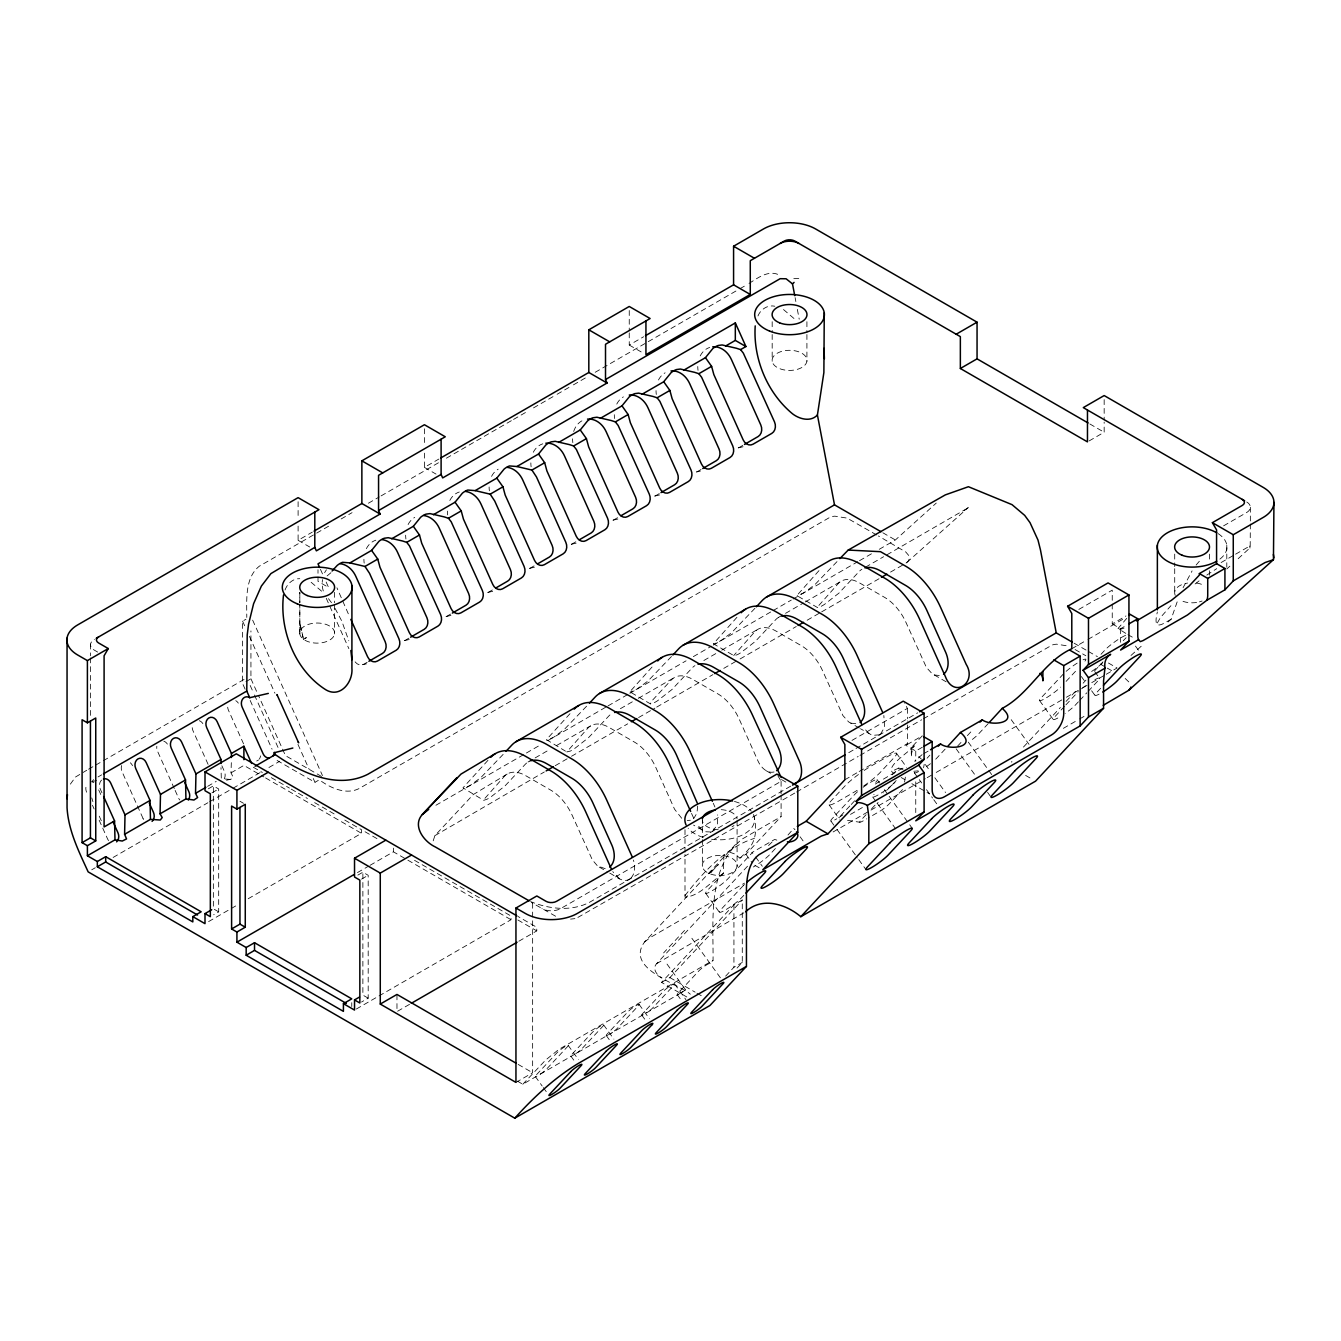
<?xml version="1.0" encoding="UTF-8"?>
<svg xmlns="http://www.w3.org/2000/svg" width="1341" height="1341" viewBox="0 0 1341 1341"><rect width="100%" height="100%" fill="white"/><g stroke="black" fill="none" stroke-linecap="round" stroke-linejoin="round"><path stroke-width="0.75" stroke-dasharray="5 3.75" d="M299.831 632.198L299.814 604.623L299.831 633.958M299.814 602.595L299.831 592.487M1011.751 762.258L1011.818 761.286M904.538 782.054L905.577 775.986M226.528 780.244L231.255 779.071L233.099 777.059L231.004 772.852L231.423 759.559M1250.348 523.979L1250.181 547.664L1236.067 560.622M1168.061 622.006L1171.146 619.207L1177.348 601.338M723.956 854.971L723.352 873.343L707.176 890.692A14.751 2.095 -35.8 0 0 711.618 891.078A14.751 2.095 -35.8 0 0 728.046 878.64L750.491 854.586A14.751 2.095 -35.8 0 0 752.016 852.524L774.662 839.449L776.925 840.153M285.046 589.973C287.259 583.821 292.874 578.407 299.764 578.692M685 895.654C702.114 873.041 727.107 846.422 754.447 838.393M1157.35 622.945L1160.485 617.463L1170.928 605.696M1183.064 587.777L1192.082 570.914M517.391 1081.131L522.789 1084.249L678.563 994.318A7.376 1.039 -35.8 0 1 677.959 993.279L698.912 970.834A7.376 1.039 -35.8 0 1 705.148 965.822A7.376 1.039 -35.8 0 1 710.043 963.441L713.06 960.29C713.429 920.932 707.21 867.074 742.277 838.997L781.099 816.585L781.099 795.833M678.563 994.284L685.553 989.775L666.997 964.045M923.58 767.739L924.2 764.303M757.967 315.973C760.582 309.369 767.655 304.658 774.813 306.234M70.369 784.133L75.532 777.009L86.729 770.27M330.942 572.708L326.466 576.462M922.088 754.631L914.612 761.219M92.294 781.166L93.619 779.59M1196.122 565.064L1201.1 559.163M507.133 774.075L473.239 794.593L434.886 835.644L433.009 841.41M735.455 844.562L644.602 941.935C624.655 968.99 678.596 983.556 690.347 994.217M747.524 866.219L656.621 963.659C651.894 968.47 656.906 975.494 661.884 977.773M684.547 930.453L663.611 952.898M630.907 878.104C635.45 873.36 635.198 865.917 633.438 860.034M487.956 760.347L462.963 787.837L483.732 800.342L487.018 799.219A12.136 1.727 -35.8 0 0 490.638 797.124L505.037 785.893L525.337 764.219A36.894 21.288 60 0 1 531.137 760.665M503.143 754.396L481.033 777.394L470.272 785.357L463.349 788.575M569.992 713.697L546.424 739.645L565.5 751.161M586.604 706.204L564.494 729.219L553.732 737.181L546.81 740.383M652.044 667.03L629.851 691.805L650.419 703.891L654.106 702.768A12.136 1.727 -35.8 0 0 657.576 700.756L671.958 689.525L692.258 667.835A36.894 21.288 60 0 1 694.923 665.656M671.489 656.503L647.954 681.027L636.204 689.592L630.035 692.124M736.93 617.313L713.362 643.781L734.114 655.766L737.416 654.659A12.136 1.727 -35.8 0 0 741.037 652.564L755.419 641.333L775.735 619.643A36.894 21.288 60 0 1 781.518 616.106M754.949 608.311L731.432 632.835L720.653 640.797L714.082 643.998M818.965 570.646L796.822 595.605L817.574 607.59L820.876 606.467A12.136 1.727 -35.8 0 0 824.497 604.389L838.896 593.141L859.195 571.467A36.894 21.288 60 0 1 861.844 569.288M836.985 561.644L814.892 584.642L804.131 592.621L797.208 595.823M522.789 1084.249L545.703 1059.977L558.929 1049.349L713.06 960.29M729.638 852.155L734.449 853.882L739.93 858.123A14.751 2.095 -35.8 0 1 745.948 854.251L781.099 816.585M768.544 845.551L774.662 839.449M775.383 848.535L769.784 854.552A14.751 2.095 -35.8 0 1 753.357 866.99M788.005 835.007L793.738 828.42L794.995 829.727M743.3 885.58L720.855 909.634A14.751 2.095 -35.8 0 0 725.313 910.019A14.751 2.095 -35.8 0 0 741.724 897.582L744.523 894.581M686.793 996.983L661.549 982.4L733.929 904.84L742.277 900.012L742.277 962.436L736.762 968.353M661.549 982.4L669.897 977.589L742.277 900.012M922.323 747.255L915.752 751.061L905.846 745.328L907.404 743.652L907.404 720.838M849.876 805.924L841.628 814.775A23.602 3.353 -35.8 0 0 839.349 817.708M851.267 804.449L855.39 800.024M911.293 747.591L914.21 745.914A17.517 10.108 -60 0 0 911.293 756.793L911.293 747.591L922.256 735.857L905.846 745.328M892.335 774.78L898.822 768.058L903.365 769.617M896.174 780.563L890.659 786.463A23.602 3.353 -35.8 0 1 883.635 792.883M866.102 814.691L860.604 820.591A8.851 1.257 -35.8 0 0 863.269 820.826L866.755 818.815M871.616 808.791L874.366 805.84A8.851 1.257 -35.8 0 1 875.975 804.315M927.067 758.201L929.866 755.184M725.649 976.131L733.929 967.263L742.277 962.436M902.543 789.581L888.781 804.332A8.851 1.257 -35.8 0 1 878.925 811.791L868.482 817.809M945.12 749.15L936.705 758.168A14.751 2.095 -35.8 0 1 935.515 759.375M957.575 746.132L961.782 741.623M967.381 735.606L972.996 729.588M988.25 723.553L978.444 734.08A14.751 2.095 -35.8 0 1 970.13 741.137M1063.48 673.886L1041.035 697.94A14.751 2.095 -35.8 0 0 1044.589 698.829A14.751 2.095 -35.8 0 0 1060.697 687.095M1066.112 681.379L1077.326 669.36M1126.742 618.352L1118.042 628.493L1126.256 633.673M1100.995 654.307L1105.202 649.798A14.751 2.095 -35.8 0 1 1115.611 641.233A14.751 2.095 -35.8 0 1 1126.038 635.198M1023.451 747.071L1060.379 707.512M1066.061 701.427L1077.426 689.257M1083.109 683.172L1085.942 680.122M1094.457 671.003L1102.989 661.867M1123.272 640.747L1126.071 637.746M1064.519 706.372L1054.713 716.882A14.751 2.095 -35.8 0 0 1061.049 716.144M1065.927 704.863L1077.141 692.844A14.751 2.095 -35.8 0 1 1078.348 691.621M1078.382 701.829L1075.583 704.846A14.751 2.095 -35.8 0 1 1065.173 713.412M1079.79 700.337L1086.797 692.811M1088.205 691.319L1098.011 680.792A14.751 2.095 -35.8 0 0 1091.658 681.546M1100.643 688.285L1096.435 692.794A14.751 2.095 -35.8 0 0 1100.894 693.18M739.93 858.123C753.24 846.439 758.034 836.901 754.447 817.943M709.071 873.444L711.786 871.667L708.869 873.36A17.433 10.058 0 0 1 713.01 856.195A17.433 10.058 0 0 1 737.047 866.554A17.433 10.058 0 0 1 709.724 873.712L718.206 864.744M906.08 563.052L907.773 561.561A13.946 8.046 0 0 0 909.148 559.063L908.729 555.476L905.778 552.006L878.405 535.981M708.869 873.36L718.458 864.526M434.886 835.644L544.329 771.963M644.602 941.935L650.435 937.426L744.49 883.132M656.621 963.659L743.836 912.819M879.243 549.307L895.369 539.987L936.253 503.076M907.002 562.332L968.252 507.585L964.062 510.703L965.151 509.831M1130.999 655.464L1143.353 644.3M1226.764 569.003L1229.865 566.204M880.484 734.248L884.591 727.157L883.836 715.474M723.352 873.343C711.451 881.255 699.616 896.224 685 897.163L685 854.435M914.21 745.914C908.41 752.737 883.015 767.907 894.045 773.405M1195.116 583.972L1201.1 579.312M685.553 989.775L685.251 990.01A7.376 1.056 -35.8 0 1 682.167 992.223M1206.816 575.105L1216.723 568.651M875.371 784.049L881.657 780.127M540.289 1074.141L540.641 1073.906A7.376 1.056 -35.8 0 0 546.508 1069.163L567.444 1046.718A7.376 1.039 -35.8 0 0 565.231 1046.533A7.376 1.039 -35.8 0 0 557.018 1052.752L536.065 1075.197A7.376 1.056 -35.8 0 0 536.45 1076.32L536.668 1076.236M630.086 878.808C623.179 883.87 615.335 875.74 609.501 873.008M712.674 831.219L717.334 824.816L717.67 814.859M966.962 508.507L885.429 555.677M1171.146 619.207C1162.261 624.202 1152.439 632.03 1157.367 611.932M629.247 332.87L629.247 345.039L643.646 336.742M298.104 526.091L298.104 540.306L312.285 532.126M424.426 453.157L424.426 467.389L438.876 459.041M328.579 526.225L259.282 566.22C244.481 578.088 246.861 600.701 246.778 617.413M341.167 518.95L352.046 512.664M368.389 503.227L379.268 496.941M381.079 495.902L439.144 462.377M446.402 458.186L511.726 420.471M513.536 419.431L526.242 412.089M533.5 407.899L555.275 395.344M557.085 394.288L571.601 385.906M573.412 384.867L586.118 377.525M595.186 372.295L738.187 289.723M739.997 288.684L747.222 284.51M749.016 283.471C757.933 277.838 769.097 269.172 780.009 275.425M245.118 689.207L242.604 683.592L242.604 621.168L245.939 619.24M303.552 639.339L306.469 637.645L302.915 638.852A17.433 10.058 0 0 1 315.319 623.079A17.433 10.058 0 0 1 333.272 636.958A17.433 10.058 0 0 1 303.552 639.339L299.848 623.213M88.54 769.231L93.937 766.113M95.747 765.074L244.967 678.915M245.939 681.664L250.935 678.764L250.935 630.907M98.027 776.942L101.665 774.847M367.166 662.27L363.746 664.231A8.851 7.124 77 0 1 353.907 659.856M408.904 638.165L405.485 640.143A8.851 7.124 77 0 1 401.864 640.881M450.626 614.077L447.207 616.039A8.851 7.124 77 0 1 443.603 616.776M492.365 589.973L488.945 591.951A8.851 7.124 77 0 1 486.582 592.705M534.087 565.885L530.684 567.863A8.851 7.124 77 0 1 528.32 568.618M575.825 541.798L572.406 543.759A8.851 7.124 77 0 1 570.059 544.513M617.564 517.693L614.144 519.671A8.851 7.124 77 0 1 611.781 520.425M659.286 493.605L655.866 495.583A8.851 7.124 77 0 1 652.262 496.321M701.025 469.518L697.605 471.479A8.851 7.124 77 0 1 694.001 472.216M742.746 445.413L739.344 447.391A8.851 7.124 77 0 1 735.723 448.129M207.604 786.362L216.236 781.384M231.004 772.852L243.894 765.409L263.808 776.908M208.358 788.793L213.353 785.893L218.684 788.961L218.684 911.863L213.672 914.746M211.995 792.816L218.684 788.961M91.724 869.806L95.295 867.744M113.113 857.452L207.872 802.756M209.665 801.717L231.222 789.262M233.016 788.24L261.746 771.645M268.921 767.505L279.699 761.269M277.118 760.464L314.984 782.306L318.32 780.378M208.609 921.585L237.391 904.974M248.186 898.738L361.5 833.314L361.5 829.71L341.67 818.261M435.909 805.254L524.599 754.061M526.41 753.005L540.926 744.624M548.184 740.433L606.249 706.908M608.06 705.869L628.024 694.353M629.834 693.297L686.072 660.828M693.331 656.637L711.484 646.161M713.295 645.105L771.36 611.597M773.17 610.541L791.307 600.064M793.134 599.025L857.737 561.711M859.531 560.672L872.069 553.447M528.002 762.04L533.366 758.939M535.143 757.9L549.458 749.653M556.616 745.512L590.593 725.9M620.397 708.685L636.506 699.399M638.282 698.359L674.054 677.708M703.857 660.493L719.966 651.206M721.743 650.167L757.514 629.516M778.383 617.48L783.747 614.379M785.541 613.34L803.427 603.014M805.22 601.992L840.991 581.34M865.481 567.193L883.618 556.716M1089.143 440.921L1104.163 432.238L1104.163 422.063M357.444 872.589L368.239 866.37M370.032 865.331L393.416 851.82L406.072 859.128M357.863 875.103L362.875 872.22L368.188 875.287L368.188 998.173L361.517 1002.029M555.208 765.694L569.707 757.313M571.517 756.274L627.705 723.838M638.584 717.552L654.894 708.132M656.704 707.093L712.909 674.64M723.771 668.371L738.271 659.99M740.098 658.951L796.286 626.515M807.148 620.229L819.837 612.904M821.647 611.865L879.662 578.373M890.541 572.087L903.214 564.762M361.517 879.143L368.188 875.287M356.32 1009.035L511.022 919.725L511.022 916.02L413.313 859.615M777.964 775.903L781.099 781.317L560.706 908.561A13.276 7.66 0 0 1 541.932 908.561M851.988 740.4L907.404 708.4L904.287 702.969M1078.835 609.417L1112.242 590.141L1112.242 602.059M1223.595 525.84L1246.46 512.648A13.276 7.66 0 0 0 1246.46 501.802M409.508 1004.359L396.97 1011.6L396.97 994.435M518.833 941.231L536.769 930.889L536.769 927.302L517.877 916.406M790.687 786.161L589.554 902.292C571.383 911.746 548.989 909.114 530.617 901.588M848.752 752.653L854.2 749.502M856.011 748.462L917.697 712.842M794.76 793.067L576.261 918.35M796.571 792.011L858.19 756.441M860 755.385L921.636 719.815M923.446 718.759L1052.266 644.971A13.946 8.046 0 0 1 1056.591 644.183L1068.794 646.127M1112.242 604.037L1112.242 623.9L1125.987 615.955M844.864 779.758L857.368 772.55M859.162 771.511L907.404 743.652M1071.794 648.742L1086.21 640.428M1088.004 639.389L1125.82 617.547M1221.115 562.55L1233.787 555.224M1235.597 554.185L1247.801 547.178L1250.348 547.027M1112.242 623.9L1120.59 628.711L1125.736 625.744M898.822 768.058L890.944 771.611M923.765 753.659L928.81 750.742M883.401 779.121L897.313 771.092A23.602 3.353 -35.8 0 1 905.795 767.287M850.479 814.389L864.392 806.36M833.113 831.956L925.357 778.702M927.167 777.663L934.409 773.472M936.219 772.433L1064.637 698.292M1066.447 697.253L1080.913 688.888M1082.723 687.849L1089.965 683.675M1091.775 682.619L1104.431 675.311M1106.241 674.272L1117.087 668.002L1108.135 662.84M1063.346 728.347L1077.846 719.983M1079.656 718.927L1086.897 714.753M515.95 1082.405L532.645 1072.766L532.645 903.197M1124.076 628.057L1119.467 629.75M879.595 734.834L872.287 735.354L860.503 728.75M774.025 771.997C766.801 773.757 760.682 767.018 758.017 761.018L739.142 718.994A36.894 21.288 60 0 0 717.77 693.817L692.761 679.384A36.894 21.288 60 0 0 671.405 679.887L651.508 701.259L650.419 703.891M738.204 447.894L744.054 446.536M696.465 471.998L700.371 471.093M654.726 496.086L662.538 494.276M613.005 520.174L620.816 518.364M571.266 544.278L577.133 542.921M529.544 568.366L537.355 566.556M487.806 592.454L493.672 591.096M446.067 616.558L451.934 615.201M404.345 640.646L410.195 639.288M362.606 664.734L366.512 663.829M91.724 781.652L97.575 780.294M690.364 820.239L687.195 820.474M710.747 832.007L705.366 831.722L693.582 825.117M230.082 779.423L222.673 778.803M918.183 770.857L913.841 771.259M574.92 918.635L570.596 919.105M798.8 278.542L792.816 278.677M605.244 868.7L597.382 865.8L592.353 859.866L572.205 815.362A36.894 21.288 60 0 0 550.849 790.184L525.84 775.752A36.894 21.288 60 0 0 504.467 776.255L483.347 800.108M847.529 820.357L859.899 822.251M934.275 674.959L940.762 675.68A12.136 9.756 77 0 0 941.751 675.344M850.797 723.134L857.301 723.872A12.136 9.756 77 0 0 858.29 723.537M555.61 916.238L531.556 902.543M1089.847 423.974L1104.163 432.238M629.247 345.039L644.267 353.722M1127.949 634.645L1134.754 638.567M882.831 532.763L895.369 539.987M1074.124 643.194L1086.663 650.435M1088.456 651.475L1097.407 656.637M876.612 534.942L847.076 518.112L834.856 516.168A13.93 8.046 0 0 0 830.532 516.955L359.137 788.542C346.38 794.995 331.328 788.357 320.667 780.78M1075.08 649.53L1085.824 655.732M1100.14 663.996L1105.504 667.097M1107.297 668.12L1112.661 671.221M946.159 681.815L932.079 673.685L926.38 667.382L906.063 622.626A36.894 21.288 60 0 0 884.708 597.432L859.698 583A36.894 21.288 60 0 0 838.326 583.503L817.189 607.356M1025.614 775.416L1032.235 779.238M424.426 467.389L436.043 474.094M859.296 728.046L848.618 721.877L842.902 715.558L822.603 670.802A36.894 21.288 60 0 0 801.231 645.624L776.238 631.192A36.894 21.288 60 0 0 754.866 631.695L733.728 655.548M901.186 777.512L904.991 779.708M911.88 783.697L929.715 793.989M766.231 770.757L771.326 773.69M781.518 779.574L786.614 782.524M298.104 540.306L309.721 547.011M754.815 865.263L761.168 868.918M599.31 867.124L607.808 872.036M321.522 776.456L285.465 755.637L258.528 695.644M669.897 977.589L695.141 992.156M696.934 993.195L702.349 996.313M97.642 652.061L94.406 650.201A13.276 7.66 0 0 1 94.406 639.355M253.348 767.253L262.35 772.466M271.368 777.663L289.405 788.072M291.198 789.111L296.612 792.229M298.406 793.269L307.424 798.482M314.632 802.639L334.462 814.088M365.054 831.755L377.458 838.913M517.877 919.993L536.769 930.889M265.619 777.948L361.5 833.314M407.882 860.184L511.022 919.725M239.955 801.248L243.492 803.293M518.162 1064.402L532.645 1072.766M218.684 911.863L213.353 908.779L213.353 785.893M368.188 998.173L362.875 995.106L362.875 872.22M783.496 309.553L796.168 320.348M311.129 582.279L323.818 593.057M1125.183 678.462L1130.446 683.491M619.693 878.891L612.736 871.633M869.002 733.644L863.286 727.325M702.064 830.012L696.365 823.709M681.697 818.261L674.557 809.21L655.682 767.186A36.894 21.288 60 0 0 634.31 742.009L609.3 727.56A36.894 21.288 60 0 0 587.928 728.079L566.807 751.932L570.495 751.027A12.136 1.727 -35.8 0 0 574.116 748.949L588.498 737.701L608.797 716.027A36.894 21.288 60 0 1 611.462 713.848M918.736 756.559L921.435 759.19M752.016 852.507L752.837 853.479M328.495 598.673L331.914 603.249M1135.458 646.094L1140.018 652.396M1094.859 671.757L1099.419 678.077M1081.366 676.551L1085.925 682.871M1091.624 690.766L1095.027 695.51M1039.627 700.656L1053.305 719.597M1011.215 719.681L1029.016 744.356M968.286 742.126L992.022 775.031M956.167 748.831L975.494 775.634M987.579 792.38L991.2 797.392M925.374 764.571L930.118 771.159M934.861 777.746L945.556 792.548M914.428 772.936L918.065 777.948M919.272 779.624L921.686 782.976M926.514 789.681L932.565 798.046M933.772 799.722L937.393 804.751M896.425 753.156L906.667 767.37M877.081 779.59L879.512 782.943M884.339 789.648L887.96 794.66M889.167 796.336L908.494 823.139M909.718 824.799L912.131 828.151M872.706 797.023L876.327 802.052M877.534 803.728L895.654 828.839M829.124 804.902L839.382 819.116M830.967 821.111L835.795 827.816M837.019 829.492L857.553 857.955M858.76 859.631L866.001 869.672M800.124 836.801L803.712 841.762M755.637 857.016L762.308 866.252M745.948 854.251L752.016 862.649M705.768 893.408L719.447 912.349M720.385 977.79L691.52 937.761M674.573 983.925L685.955 999.716M677.255 994.636L681.815 1000.939M639.104 1004.409L649.346 1018.624M641.786 1015.103L646.345 1021.423M603.618 1024.876L613.876 1039.091M606.316 1035.587L609.736 1040.331M568.148 1045.36L578.407 1059.574M570.847 1056.071L575.406 1062.39M535.327 1076.521L542.166 1086.009M543.306 1087.585L546.726 1092.312M335.066 608.395L341.838 621.151L348.777 640.78M713.244 803.225L714.937 807.031M691.52 813.384L694.085 819.083M348.308 613.792L336.926 587.794M320.449 569.322L322.896 574.769M326.148 582.028L328.595 587.459L318.001 581.34L318.001 569.69M326.249 598.304L348.878 648.658M252.644 620.129L322.477 775.601M242.604 621.168L245.152 626.85M249.409 636.321L274.955 693.213M297.953 744.389L309.017 769.047M313.274 778.518L314.984 782.306M250.935 678.764L257.673 693.766M250.18 685.469L253.6 693.079M254.455 694.973L278.341 748.161M250.18 700.455L272.072 749.2M243.559 743.853L228.473 710.277A7.376 5.934 76.9 0 1 227.769 705.299M221.868 765.778L224.383 771.377A7.376 5.934 77 0 1 223.763 779.607M208.09 764.336L193.003 730.761A7.376 5.934 76.9 0 1 192.299 725.783M174.296 788.542L157.534 751.245A7.376 5.934 77 0 1 156.83 746.25M175.135 790.419L178.47 797.878A7.376 5.934 77 0 0 179.811 799.974M143.001 818.345L122.065 771.729A7.376 5.934 77 0 1 121.629 765.543M101.95 792.782L100.257 789.044A7.376 5.934 77 0 1 102.486 779.372M98.698 789.916L102.05 797.375M99.251 816.166L102.486 823.357M92.462 805.254L94.121 808.992M99.15 820.172L107.531 838.829A7.376 5.934 77 0 0 108.872 840.924M303.401 639.221L299.814 622.827M91.758 797.895L92.915 801.65M221.299 778.098L220.997 767.622M795.112 297.618L795.85 301.541M797.342 309.402L799.219 319.208M1249.695 546.038L1250.013 548.033M299.831 592.303L299.831 602.763M1250.348 507.233L1250.348 521.884M1226.797 545.234L1226.797 567.193M1209.431 554.101L1209.431 562.432M1209.431 570.746L1209.431 575.239M1174.716 554.101L1174.716 566.589M1174.716 568.668L1174.716 593.644M1120.59 628.711L1120.59 642.305M1104.163 399.635L1104.163 420.018M915.752 751.061L915.752 761.319M915.752 781.837L915.752 812.612M907.404 708.4L907.404 718.759M806.913 321.706L806.913 332.434M806.913 334.512L806.913 361.232A17.433 10.058 0 0 1 779.557 368.607A17.433 10.058 0 0 1 782.189 351.241A17.433 10.058 0 0 1 806.913 361.232M781.099 781.317L781.099 793.771M772.181 321.706L772.181 332.434M772.181 334.512L772.181 361.232M737.081 820.575L737.081 866.353M733.929 904.84L733.929 967.263M702.366 818.815L702.366 837.555M702.366 839.634L702.366 866.353M697.672 806.092L696.951 813.048L693.984 818.161A12.136 9.756 77 0 1 692.291 819.452M685 829.693L685 853.379M629.247 310.525L629.247 330.841M424.426 428.785L424.426 445.044M393.416 848.132L393.416 851.82M351.761 1002.682L351.761 1006.538M334.546 592.336L334.546 602.746M334.546 604.825L334.546 633.958M298.104 501.718L298.104 517.961M90.568 644.099L90.568 655.816M90.568 657.895L90.568 718.055M323.265 590.962A22.127 17.802 77 0 1 322.477 579.614M324.623 572.741A22.127 17.802 77 0 1 326.433 569.841M364.182 563.103A22.127 17.802 77 0 1 363.914 559.281M366.361 548.653A22.127 17.802 77 0 1 375.832 540.188M698.041 370.351A22.127 17.802 77 0 1 697.773 366.529M700.22 355.901A22.127 17.802 77 0 1 709.691 347.436M656.302 394.438A22.127 17.802 77 0 1 656.034 390.617M658.481 379.989A22.127 17.802 77 0 1 665.102 372.798M614.58 418.526A22.127 17.802 77 0 1 614.312 414.704M616.759 404.094A22.127 17.802 77 0 1 623.381 396.886M572.842 442.631A22.127 17.802 77 0 1 572.573 438.809M573.68 431.467A22.127 17.802 77 0 1 584.492 419.716M531.12 466.718A22.127 17.802 77 0 1 530.852 462.896M533.282 452.269A22.127 17.802 77 0 1 542.77 443.821M489.381 490.823A22.127 17.802 77 0 1 489.113 486.984M491.56 476.373A22.127 17.802 77 0 1 498.181 469.182M447.643 514.91A22.127 17.802 77 0 1 447.374 511.089M449.822 500.461A22.127 17.802 77 0 1 459.293 491.996M405.921 538.998A22.127 17.802 77 0 1 405.653 535.176M408.1 524.566A22.127 17.802 77 0 1 414.721 517.358M753.391 814.49A34.849 20.115 0 0 1 710.696 839.131M703.187 837.404A34.849 20.115 0 0 1 688.134 828.202M734.449 801.465A34.849 20.115 0 0 1 751.312 811.188M733.996 825.469A17.433 10.058 0 0 1 732.035 826.81M718.206 829.727A17.433 10.058 0 0 1 702.366 820.575M721.24 809.679A17.433 10.058 0 0 1 737.081 818.815M1218.114 533.601A34.849 20.115 0 0 1 1218.114 560.37M575.758 1053.674A7.376 1.056 -35.8 0 0 581.977 1048.679L602.914 1026.234A7.376 1.039 -35.8 0 0 600.701 1026.033A7.376 1.039 -35.8 0 0 592.504 1032.252L571.551 1054.713A7.376 1.056 -35.8 0 0 572.138 1055.753M607.624 1035.269A7.376 1.039 -35.8 0 1 607.004 1034.229L627.957 1011.785A7.376 1.056 -35.8 0 1 636.154 1005.566A7.376 1.056 -35.8 0 1 638.4 1005.75L617.447 1028.212A7.376 1.056 -35.8 0 1 611.228 1033.19M643.093 1014.785A7.376 1.039 -35.8 0 1 642.473 1013.762L663.426 991.301A7.376 1.039 -35.8 0 1 671.64 985.082A7.376 1.039 -35.8 0 1 673.869 985.283L652.916 1007.728A7.376 1.039 -35.8 0 1 646.714 1012.706M130.295 762.778A7.376 5.934 77 0 1 132.491 765.694M86.595 792.196A7.376 5.934 77 0 1 87.215 783.965M91.825 781.92A7.376 5.934 77 0 1 93.887 782.608M143.604 819.468A7.376 5.934 77 0 1 143.001 818.362M163.803 741.187A7.376 5.934 77 0 1 167.374 744.104M260.556 755.871A7.376 5.934 77 0 1 259.232 759.14M258.495 759.945A7.376 5.934 77 0 1 256.684 760.984M199.289 720.72A7.376 5.934 76.9 0 1 202.843 723.62M235.765 700.689A7.376 5.934 76.9 0 1 238.312 703.153M743.3 885.58A14.751 2.095 -35.8 0 1 744.423 884.44M1081.55 688.821A14.751 2.095 -35.8 0 1 1085.456 685.771M863.135 787.284A14.751 2.095 -35.8 0 1 875.086 779.976A14.751 2.095 -35.8 0 1 875.673 782.323M857.502 791.793A14.751 2.095 -35.8 0 0 854.82 794.341L832.375 818.412A14.751 2.095 -35.8 0 0 836.818 818.798M863.772 785.96A23.602 3.353 -35.8 0 0 880.4 772.248L894.162 757.497A23.602 3.353 -35.8 0 0 887.055 756.877L871.399 765.912A23.602 3.353 -35.8 0 0 861.777 772.098M857.184 790.318A23.602 3.353 -35.8 0 1 854.133 792.145L838.494 801.18A23.602 3.353 -35.8 0 1 831.37 800.56L845.132 785.809A23.602 3.353 -35.8 0 1 858.424 774.511M842.835 814.926A14.751 2.095 -35.8 0 1 838.728 817.658M894.983 782.256A14.751 2.095 -35.8 0 1 893.777 783.462M892.301 784.82A14.751 2.095 -35.8 0 1 876.846 795.649A14.751 2.095 -35.8 0 1 874.097 794.308M1083.092 659.789A14.751 2.095 -35.8 0 1 1084.333 661.834M1066.162 671.321A14.751 2.095 -35.8 0 1 1077.98 662.605M930.419 763.7A14.751 2.095 -35.8 0 1 926.313 766.734M918.568 771.561A14.751 2.095 -35.8 0 1 914.964 771.243M1102.436 663.007A14.751 2.095 -35.8 0 1 1091.138 671.791M1202.072 601.003A17.433 10.058 0 0 1 1199.441 601.874M1196.591 602.478A17.433 10.058 0 0 1 1179.762 599.88M1175.252 595.37A17.433 10.058 0 0 1 1187.573 583.05M1196.591 583.05A17.433 10.058 0 0 1 1204.402 585.648M876.997 803.427A8.851 1.257 -35.8 0 1 878.137 802.521"/><path stroke-width="1.5" d="M1103.207 705.332L1128.736 690.33L1273.447 559.7L1273.95 502.406M824.262 312.839L823.877 372.563L817.423 414.989L834.504 504.853L881.037 531.723M67.05 798.75L67.469 794.626M755.218 325.88C753.022 358.55 767.253 392.947 792.581 413.849C799.471 419.146 810.718 422.247 817.423 414.989M292.841 748.043L274.234 752.72A7.376 5.934 77 0 1 272.927 755.955L255.108 766.231M283.521 594.968C279.23 630.421 295.422 670.852 326.215 690.012C340.58 698.192 353.102 681.915 351.912 668.271L351.912 585.548M797.292 826.374L806.142 821.262L844.864 779.758L844.864 744.506L840.69 737.282L903.231 701.175L924.1 713.211L924.1 759.375L918.702 765.158L924.1 772.634L924.1 811.875L915.752 820.826L1080.142 725.917L1088.49 716.966L1088.49 677.725L1083.092 670.249L1110.683 654.324A17.701 14.231 43 0 0 1104.967 667.684L1103.559 680.96L1103.559 708.266L1035.554 781.166L800.812 916.691C785.792 903.951 761.755 896.458 745.63 911.779M87.4 845.702L82.086 842.634L82.086 719.748L87.4 722.816L95.747 718.005L95.747 840.891L87.4 845.702L87.4 855.759L114.991 839.835L122.266 841.042L126.557 838.913L124.596 834.303L125.015 814.875L110.7 783.01A7.376 5.934 77 0 0 103.441 778.953M160.065 813.819L160.484 794.408L146.169 762.543A7.376 5.934 77 0 0 137.955 758.889A7.376 5.934 77 0 0 135.743 768.561L150.041 800.426L150.46 819.368L160.317 820.021L162.194 817.574L160.065 813.819L185.93 798.884L193.942 800.024L197.63 797.543L195.535 793.336L195.954 773.925L181.638 742.059A7.376 5.934 77 0 0 173.425 738.405A7.376 5.934 77 0 0 171.212 748.077L185.527 779.942L185.93 798.884M1129.424 615.469L1129.424 613.977L1137.771 618.788L1137.771 635.751A12.874 7.426 -60 0 0 1138.593 639.657L1140.269 641.618L1143.068 640.579L1187.472 614.983L1206.9 600.232L1224.92 589.822L1233.267 580.871L1265.116 562.533L1273.481 559.65M98.58 636.941A7.376 4.258 0 0 0 98.58 642.959L108.269 648.558L104.095 655.783L104.095 826.944L114.572 820.91L103.626 796.537M371.591 550.413L378.916 541.362A18.221 10.51 -60 0 1 384.364 538.227L388.253 537.707L402.468 540.976L406.725 542.351L409.491 545.904L440.602 614.53A8.851 7.124 77 0 1 437.937 626.13L419.163 636.975A8.851 7.124 77 0 1 409.307 632.6L379.989 567.31L377.76 559.08L371.591 550.413L349.967 562.902L342.625 562.315A18.221 10.51 -60 0 0 337.194 565.449L332.082 571.015M413.33 526.309L420.655 517.257A18.221 10.51 -60 0 1 426.086 514.123L429.992 513.603L444.206 516.888L448.464 518.263L451.213 521.817L482.341 590.442A8.851 7.124 77 0 1 479.659 602.042L460.885 612.887A8.851 7.124 77 0 1 451.045 608.512L421.711 543.222L419.482 534.992L413.33 526.326L391.689 538.797M433.428 514.709L455.052 502.221L462.394 493.17A18.221 10.51 -60 0 1 467.825 490.035L475.15 490.622L496.79 478.134L504.115 469.082A18.221 10.51 -60 0 1 509.563 465.947L516.888 466.517L538.512 454.029L545.854 444.977A18.221 10.51 -60 0 1 551.285 441.843L555.191 441.323L569.389 444.609L573.646 445.983L576.412 449.537L607.54 518.146A8.851 7.124 77 0 1 604.858 529.762L586.084 540.607A8.851 7.124 77 0 1 576.228 536.216L546.91 470.942L544.681 462.712L538.529 454.046M580.251 429.941L587.576 420.89A18.221 10.51 -60 0 1 593.024 417.755L596.913 417.235L611.127 420.504L615.385 421.895L618.151 425.449L649.262 494.058A8.851 7.124 77 0 1 646.597 505.674L627.823 516.503A8.851 7.124 77 0 1 617.966 512.128L588.649 446.855L586.419 438.624L580.251 429.958L558.627 442.429M621.989 405.837L629.315 396.802A18.221 10.51 -60 0 1 634.746 393.651L638.651 393.148L652.866 396.416L657.124 397.791L659.873 401.345L691.001 469.97A8.851 7.124 77 0 1 688.335 481.57L669.545 492.415A8.851 7.124 77 0 1 659.705 488.04L630.371 422.75L628.141 414.52L621.989 405.854L600.349 418.342M663.711 381.749L671.053 372.697A18.221 10.51 -60 0 1 676.484 369.563L680.373 369.043L694.588 372.329L698.845 373.703L701.611 377.257L732.722 445.866A8.851 7.124 77 0 1 730.057 457.482L711.283 468.327A8.851 7.124 77 0 1 701.427 463.936L672.109 398.663L669.88 390.432L663.728 381.766L642.088 394.237M705.45 357.661L712.775 348.61A18.221 10.51 -60 0 1 718.223 345.475L722.112 344.955L736.326 348.224L740.584 349.615L743.35 353.169L774.461 421.778A8.851 7.124 77 0 1 771.796 433.394L753.005 444.223A8.851 7.124 77 0 1 743.165 439.848L713.831 374.558L711.602 366.344L705.45 357.678L683.809 370.15M989.658 722.045L1002.196 708.383C1019.881 723.386 990.982 726.47 982.299 719.866L960.458 732.471L947.919 746.149M505.976 751.346L511.659 745.261A60.496 34.933 60 0 1 546.709 744.423L571.719 758.872A60.496 34.933 60 0 1 606.752 800.158L632.332 857.117M589.437 703.17L595.136 697.069A60.496 34.933 60 0 1 630.169 696.247L655.179 710.68A60.496 34.933 60 0 1 690.213 751.966L712.389 801.331M672.914 654.978L678.596 648.893A60.496 34.933 60 0 1 713.63 648.055L738.64 662.488A60.496 34.933 60 0 1 773.673 703.79L799.253 760.733C802.823 768.041 803.209 781.434 793.503 783.982M756.374 606.786L762.057 600.701A60.496 34.933 60 0 1 797.09 599.863L822.1 614.312A60.496 34.933 60 0 1 857.15 655.598L882.73 712.557M839.835 558.61L848.216 550.061L945.338 494.879L968.42 486.716L1012.036 504.652L1024.692 515.38L1030.022 522.655L1038.001 540.071L1040.432 549.776L1056.222 632.868L1072.331 642.171M67.05 638.098L67.05 807.768C68.374 830.615 78.817 851.434 88.154 871.868L514.793 1118.176C533.299 1097.659 553.783 1078.499 577.401 1063.966L746.451 966.375L746.451 887.139C747.021 875.707 749.183 862.028 758.972 854.703L797.794 832.292L797.794 786.144L776.925 774.092L556.532 901.336A7.376 4.258 0 0 1 546.089 901.336L536.819 895.972L515.95 908.025L515.95 1082.405L380.274 1004.074L380.274 873.092L411.57 855.022M797.794 832.292L762.761 869.84L821.279 836.063L827.933 833.834L857.704 802.572A17.701 14.231 43 0 1 867.325 805.421L924.1 772.634M745.931 893.089L764.152 873.544A14.751 2.095 -35.8 0 0 762.09 871.868A14.751 2.095 -35.8 0 0 747.406 881.808M857.1 802.572L856.161 801.264L861.559 795.481L924.1 759.375M652.061 1024.708L631.125 1047.153A7.376 1.039 -35.8 0 1 622.911 1053.372A7.376 1.039 -35.8 0 1 620.699 1053.188L641.635 1030.743A7.376 1.039 -35.8 0 1 649.849 1024.507A7.376 1.039 -35.8 0 1 652.061 1024.708M677.104 1010.259L656.168 1032.704A7.376 1.039 -35.8 0 0 658.397 1032.888A7.376 1.039 -35.8 0 0 666.594 1026.67L687.547 1004.225A7.376 1.056 -35.8 0 0 685.301 1004.04A7.376 1.056 -35.8 0 0 677.088 1010.259M746.451 966.375L709.925 1005.515L514.793 1118.176M800.812 916.691L868.817 843.791L924.1 811.875M1002.196 708.383C1030.106 693.615 1043.097 661.8 1071.794 648.742L1071.794 613.491L1067.62 606.249L1108.068 582.916L1128.938 594.951L1128.938 641.115L1120.59 650.067L1138.593 639.657M1083.092 670.249L1088.49 664.466L1128.938 641.115M1103.459 685.285L1118.88 668.74A14.751 2.095 -35.8 0 1 1135.291 656.302A14.751 2.095 -35.8 0 1 1139.749 656.688L1117.304 680.742A14.751 2.095 -35.8 0 1 1102.805 692.04M456.912 777.646L422.348 814.49C412.039 825.805 423.924 841.595 435.155 846.875L529.142 900.834M794.744 295.657L792.497 283.89L794.09 282.381M938.281 746.166L940.561 743.953C949.26 750.574 978.142 747.473 960.458 732.471M980.02 722.078L982.299 719.866M1128.736 690.33L1129.491 689.576A13.93 8.046 0 0 0 1130.882 687.061M428.701 809.411L422.348 814.49L460.969 774.109L495.147 753.743M314.045 531.103L361.869 503.495L361.869 460.835L424.426 424.728L445.279 436.78L378.564 475.301L378.564 510.552L380.123 514.039L316.359 550.849L314.8 547.363L314.8 512.111M440.686 458.002L588.816 372.48L588.816 329.819L629.247 306.469L650.117 318.521L605.512 344.268L605.512 379.537L607.071 383.006L442.681 477.916L441.105 474.446L441.105 439.178M645.44 335.703L733.577 284.812L733.577 246.241L763.465 228.976A36.877 21.288 0 0 1 815.63 228.976L977.053 322.175L977.053 358.852L1088.054 422.935M96.217 638.316L318.974 509.697L298.104 497.645L77.711 624.889A36.877 21.288 0 0 0 77.711 655.011L87.4 660.61L108.269 648.558M1087.467 410.028L1087.467 441.876L960.357 368.49L960.357 336.625L794.76 241.028A7.376 4.258 0 0 0 784.334 241.028L750.273 260.69L750.273 294.45L645.943 354.678L645.943 320.918M314.8 547.363L270.916 573.596L261.378 586.084L253.6 603.701L248.538 624.319L247.213 634.98L246.778 691.084L249.744 697.706L268.317 693.414M378.564 510.552L441.105 474.446M605.512 379.537L780.16 278.693L786.111 278.777L792.497 283.89M740.584 349.615L745.914 346.531L735.321 322.93L318.001 563.874L319.627 567.494M725.548 346.045L735.321 340.413L745.914 346.531M349.984 562.902L364.987 566.455L377.76 559.08M406.725 542.351L419.482 534.992M448.464 518.263L461.22 510.904L455.068 502.238M475.183 490.622L490.186 494.175L502.942 486.8L496.79 478.134M516.905 466.517L531.924 470.071L544.681 462.712M573.646 445.983L586.419 438.624M615.385 421.895L628.141 414.52M657.124 397.791L669.88 390.432M698.845 373.703L711.602 366.344M103.475 773.807L246.778 691.084M368.876 661.281L382.537 653.385A8.851 7.124 77 0 0 385.202 641.786L355.885 576.496A22.127 17.802 77 0 0 340.279 563.706M410.597 637.176L424.259 629.298A8.851 7.124 77 0 0 426.924 617.698L397.606 552.408A22.127 17.802 77 0 0 382.017 539.618M452.336 613.088L465.998 605.21A8.851 7.124 77 0 0 468.663 593.594L439.345 528.32A22.127 17.802 77 0 0 423.739 515.531M495.768 588.012L507.719 581.106A8.851 7.124 77 0 0 510.401 569.506L481.067 504.216A22.127 17.802 77 0 0 465.478 491.426M537.506 563.924L549.458 557.018A8.851 7.124 77 0 0 552.123 545.401L522.806 480.128A22.127 17.802 77 0 0 507.2 467.339M579.245 539.82L591.197 532.93A8.851 7.124 77 0 0 593.862 521.314L564.544 456.024A22.127 17.802 77 0 0 545.804 443.2M620.967 515.732L632.918 508.826A8.851 7.124 77 0 0 635.584 497.226L606.266 431.936A22.127 17.802 77 0 0 587.542 419.096M660.996 492.616L674.657 484.738A8.851 7.124 77 0 0 677.322 473.122L648.005 407.848A22.127 17.802 77 0 0 629.264 395.008M702.734 468.529L716.379 460.65A8.851 7.124 77 0 0 719.061 449.034L689.727 383.744A22.127 17.802 77 0 0 671.003 370.921M744.456 444.441L758.118 436.546A8.851 7.124 77 0 0 760.783 424.946L731.465 359.656A22.127 17.802 77 0 0 712.725 346.816M956.183 334.227L977.053 322.175M125.015 814.875L150.041 800.426M160.484 794.408L185.527 779.942M195.954 773.925L220.997 759.459L206.682 727.593A7.376 5.934 77 0 1 208.911 717.921A7.376 5.934 77 0 1 217.108 721.575L231.423 753.441L231.423 757.514M231.423 753.441L243.894 746.233L251.622 763.431M82.086 842.634L90.434 837.823L95.747 840.891M87.4 855.759L97.34 861.509L97.34 866.789L192.819 921.921L192.819 916.624L205.005 923.664L205.005 913.607L210.336 916.674L210.336 793.788L205.005 790.721L205.005 771.896L236.318 753.826L516.805 915.786M124.596 834.303L150.46 819.368M195.535 793.336L205.877 787.368M272.927 755.955L275.291 754.581C300.904 772.667 336.977 789.899 367.836 774.277L834.504 504.853M97.34 861.509L105.688 856.681L201.167 911.796L192.819 916.624M97.34 866.789L105.688 861.978L197.563 915.015M960.357 368.49L977.053 358.852M205.005 771.896L236.921 790.318L268.217 772.248M236.921 809.143L245.269 804.315L245.269 927.201L236.921 932.029L231.607 928.961L231.607 806.058L236.921 809.143L236.921 790.318M205.005 913.607L211.694 909.751M516.017 741.69L578.625 705.55M599.477 693.498L662.085 657.358M682.955 645.323L745.546 609.183M766.415 597.131L829.006 560.991A60.496 34.933 60 0 1 859.698 563.723L884.708 578.172A60.496 34.933 60 0 1 919.742 619.458L945.321 676.417C953.837 699.281 977.472 682.619 966.19 664.365L940.611 607.406A60.496 34.933 60 0 0 905.561 566.12L880.551 551.687L848.216 550.061M231.607 928.961L239.955 924.133L245.269 927.201M236.921 932.029L236.921 942.17L246.174 947.517L246.174 955.228L343.413 1011.365L343.413 1003.655L354.527 1010.075L354.527 999.917L359.841 1003.001L359.841 880.098L354.527 877.031L354.527 858.223L385.822 840.153M236.921 942.17L353.84 874.667M546.139 770.924L553.397 766.734M631.343 721.743L636.774 718.592M714.719 673.601L720.151 670.466M798.096 625.459L803.527 622.325M881.473 577.317L886.904 574.183M246.174 947.517L254.522 942.706L351.761 998.844L343.413 1003.655M246.174 955.228L254.522 950.4L346.364 1003.42M354.527 999.917L359.539 997.033M1136.397 620.95L1171.296 600.433L1188.931 586.235L1199.374 575.088L1199.374 573.579L1216.572 563.673L1216.572 529.913L1212.398 522.672L1242.286 505.423A7.376 4.258 0 0 0 1242.286 499.405M380.274 1004.074L396.97 994.435L516.352 1063.363M411.301 1003.319L517.056 942.27M792.497 785.122L845.115 754.748M919.507 711.786L1056.222 632.868M797.794 786.144L577.401 913.389A36.894 21.288 0 0 1 525.236 913.389L515.95 908.025M840.69 737.282L861.559 749.317L924.1 713.211M1067.62 606.249L1088.49 618.302L1128.938 594.951M1212.398 522.672L1233.267 534.724L1263.138 517.475A36.877 21.288 0 0 0 1263.138 487.353L1104.163 395.561L1083.293 407.614L1244.649 500.763M1129.172 623.749L1137.771 618.788M1199.374 573.579L1207.721 578.407L1224.92 568.483L1224.92 589.822M923.966 746.317L932.163 741.573L932.163 789.564A17.517 10.108 -60 0 0 944.55 796.705L1051.344 735.052A17.517 10.108 -60 0 0 1063.731 713.596L1063.731 665.622L1080.142 656.135L1080.142 725.917M930.486 749.77L940.561 743.953M856.161 801.264L918.702 765.158M1088.49 677.725L1105.051 668.17M1088.49 716.966L1103.559 708.266M269.306 758.034L269.357 758.034A7.376 5.934 77 0 1 263.104 753.759L242.151 707.126A7.376 5.934 76.9 0 1 242.771 698.879A7.376 5.934 76.9 0 1 249.443 697.521L249.744 697.706M787.402 841.796C792.95 842.835 801.097 837.974 796.537 831.822M733.577 246.241L754.447 258.277M733.577 284.812L750.273 294.45M1216.572 563.673L1224.92 568.483M588.816 329.819L609.686 341.854M588.816 372.48L607.071 383.006M1070.235 650.419L1080.142 656.135M1053.825 659.889L1063.731 665.622M923.915 736.812L932.163 741.573M361.869 460.835L382.738 472.887M361.869 503.495L380.123 514.039M806.142 821.262L827.933 833.834M354.527 858.223L380.274 873.092M531.924 470.071L536.484 476.96L565.801 542.25A8.851 7.124 77 0 1 563.136 553.85L544.345 564.695A8.851 7.124 77 0 1 534.506 560.32L505.171 495.03L502.942 486.8M490.186 494.175L494.745 501.065L524.063 566.338A8.851 7.124 77 0 1 521.398 577.954L502.624 588.8A8.851 7.124 76.9 0 1 492.767 584.408L463.45 519.135L461.22 510.904M364.987 566.455L369.546 573.345L398.88 638.618A8.851 7.124 77 0 1 396.198 650.234L377.424 661.079A8.851 7.124 77 0 1 367.568 656.688L350.822 619.391M781.166 777.512L752.821 715.826A60.496 34.933 60 0 0 717.77 674.54L692.761 660.107A60.496 34.933 60 0 0 657.727 660.929M277.369 695.376L276.967 694.571L298.641 742.83L298.305 741.992M861.861 724.593L836.281 667.65A60.496 34.933 60 0 0 801.231 626.348L776.238 611.915A60.496 34.933 60 0 0 741.187 612.753M690.665 811.473L669.343 764.018A60.496 34.933 60 0 0 634.31 722.732L609.3 708.283A60.496 34.933 60 0 0 574.266 709.121M611.462 869.152L585.883 812.21A60.496 34.933 60 0 0 550.849 770.907L525.84 756.475A60.496 34.933 60 0 0 490.806 757.313M274.285 752.335L275.291 754.581M184.723 782.524L188.913 791.844A7.376 5.934 77 0 1 188.293 800.091M149.253 803.008L153.444 812.328A7.376 5.934 77 0 1 152.069 821.379M112.946 821.614L117.974 832.811A7.376 5.934 77 0 1 116.6 841.863M114.991 839.835L114.572 820.91M697.286 803.091L676.535 755.134A36.894 21.288 60 0 0 655.179 729.957L630.169 715.524A36.894 21.288 60 0 0 614.597 712.49M1273.397 554.453L1273.95 557.923M867.325 805.421L868.817 816.485L868.817 843.791M350.856 650.486L351.912 659.755M823.994 348.342L824.397 358.634M1233.267 534.724L1233.267 580.871M1207.721 578.407L1207.721 595.354A12.874 7.426 -60 0 1 1206.9 600.232M1157.367 545.234L1157.367 609.853M1088.49 618.302L1088.49 664.466M1042.879 671.64L1042.879 680.842A17.517 10.108 -60 0 0 1039.962 673.316M861.559 749.317L861.559 795.481M735.321 322.93L735.321 340.413M254.522 942.706L254.522 950.4M243.894 746.233L243.894 759.66M239.955 807.5L239.955 924.133M220.997 759.459L220.997 763.532M105.688 856.681L105.688 861.978M90.434 721.173L90.434 837.823M87.4 660.61L87.4 722.816M780.16 243.442A13.276 7.66 0 0 1 798.934 243.442M686.056 824.899A34.849 20.115 0 0 1 696.549 804.667A34.849 20.115 0 0 1 732.588 800.996M702.366 818.815A17.433 10.058 0 0 1 715.206 809.981M1216.723 561.209A34.849 20.115 0 0 1 1167.441 561.209A34.849 20.115 0 0 1 1167.441 532.763A34.849 20.115 0 0 1 1216.723 532.763M776.64 770.673A12.136 9.756 77 0 0 777.462 769.969C782.691 764.37 781.686 755.503 778.886 748.965L760.012 706.942A36.894 21.288 60 0 0 738.64 681.764L713.63 667.332A36.894 21.288 60 0 0 698.058 664.298M609.702 867.057A12.136 9.756 77 0 0 610.524 866.336C615.77 860.738 614.748 851.87 611.949 845.35L593.074 803.326A36.894 21.288 60 0 0 571.719 778.149L546.709 763.7A36.894 21.288 60 0 0 531.137 760.665M860.101 722.481A12.136 9.756 77 0 0 860.922 721.776C866.152 716.178 865.146 707.31 862.347 700.79L843.472 658.766A36.894 21.288 60 0 0 822.1 633.589L797.09 619.14A36.894 21.288 60 0 0 781.518 616.106M943.561 674.305A12.136 9.756 77 0 0 944.382 673.601C949.612 667.986 948.607 659.118 945.807 652.598L926.933 610.574A36.894 21.288 60 0 0 905.561 585.397L880.551 570.948A36.894 21.288 60 0 0 864.979 567.913M570.696 1071.694L549.743 1094.139A7.376 1.039 -35.8 0 0 551.972 1094.34A7.376 1.039 -35.8 0 0 560.186 1088.121L581.122 1065.676A7.376 1.056 -35.8 0 0 578.893 1065.475A7.376 1.056 -35.8 0 0 570.679 1071.694M606.166 1051.21L585.212 1073.655A7.376 1.039 -35.8 0 0 587.442 1073.856A7.376 1.039 -35.8 0 0 595.655 1067.637L616.592 1045.192A7.376 1.056 -35.8 0 0 614.362 1044.991A7.376 1.056 -35.8 0 0 606.166 1051.21M785.021 861.492L762.593 885.546A14.751 2.095 -35.8 0 0 767.035 885.932A14.751 2.095 -35.8 0 0 783.462 873.494L805.891 849.44A14.751 2.095 -35.8 0 0 801.432 849.054A14.751 2.095 -35.8 0 0 785.021 861.492M712.574 989.775L691.638 1012.22A7.376 1.039 -35.8 0 0 693.85 1012.421A7.376 1.039 -35.8 0 0 702.064 1006.203L723.017 983.758A7.376 1.039 -35.8 0 0 720.788 983.556A7.376 1.039 -35.8 0 0 712.591 989.775M889.854 842.919L867.409 866.973A14.751 2.095 -35.8 0 0 871.868 867.359A14.751 2.095 -35.8 0 0 888.278 854.921L910.723 830.867A14.751 2.095 -35.8 0 0 906.281 830.481A14.751 2.095 -35.8 0 0 889.854 842.919M931.593 818.815L909.148 842.869A14.751 2.095 -35.8 0 0 913.607 843.254A14.751 2.095 -35.8 0 0 930.017 830.817L952.445 806.779A14.751 2.095 -35.8 0 0 948.003 806.377A14.751 2.095 -35.8 0 0 931.593 818.815M973.315 794.727L950.886 818.781A14.751 2.095 -35.8 0 0 955.328 819.167A14.751 2.095 -35.8 0 0 971.756 806.729L994.184 782.675A14.751 2.095 -35.8 0 0 989.742 782.289A14.751 2.095 -35.8 0 0 973.315 794.727M1015.053 770.639L992.608 794.693A14.751 2.095 -35.8 0 0 997.067 795.079A14.751 2.095 -35.8 0 0 1013.478 782.641L1035.922 758.587A14.751 2.095 -35.8 0 0 1031.464 758.201A14.751 2.095 -35.8 0 0 1015.053 770.639M769.55 331.059A34.849 20.115 0 0 0 824.262 316.342A34.849 20.115 0 0 0 774.813 296.344A34.849 20.115 0 0 0 769.55 331.059M297.199 603.785A34.849 20.115 0 0 0 351.912 589.051A34.849 20.115 0 0 0 302.463 569.053A34.849 20.115 0 0 0 297.199 603.785M307.19 595.538A17.433 10.058 0 0 0 334.546 588.179A17.433 10.058 0 0 0 309.821 578.172A17.433 10.058 0 0 0 307.19 595.538M1182.091 555.224A17.433 10.058 0 0 0 1209.431 547.866A17.433 10.058 0 0 0 1184.706 537.858A17.433 10.058 0 0 0 1182.091 555.224M779.557 322.829A17.433 10.058 0 0 0 806.913 315.453A17.433 10.058 0 0 0 782.189 305.463A17.433 10.058 0 0 0 779.557 322.829"/></g></svg>
